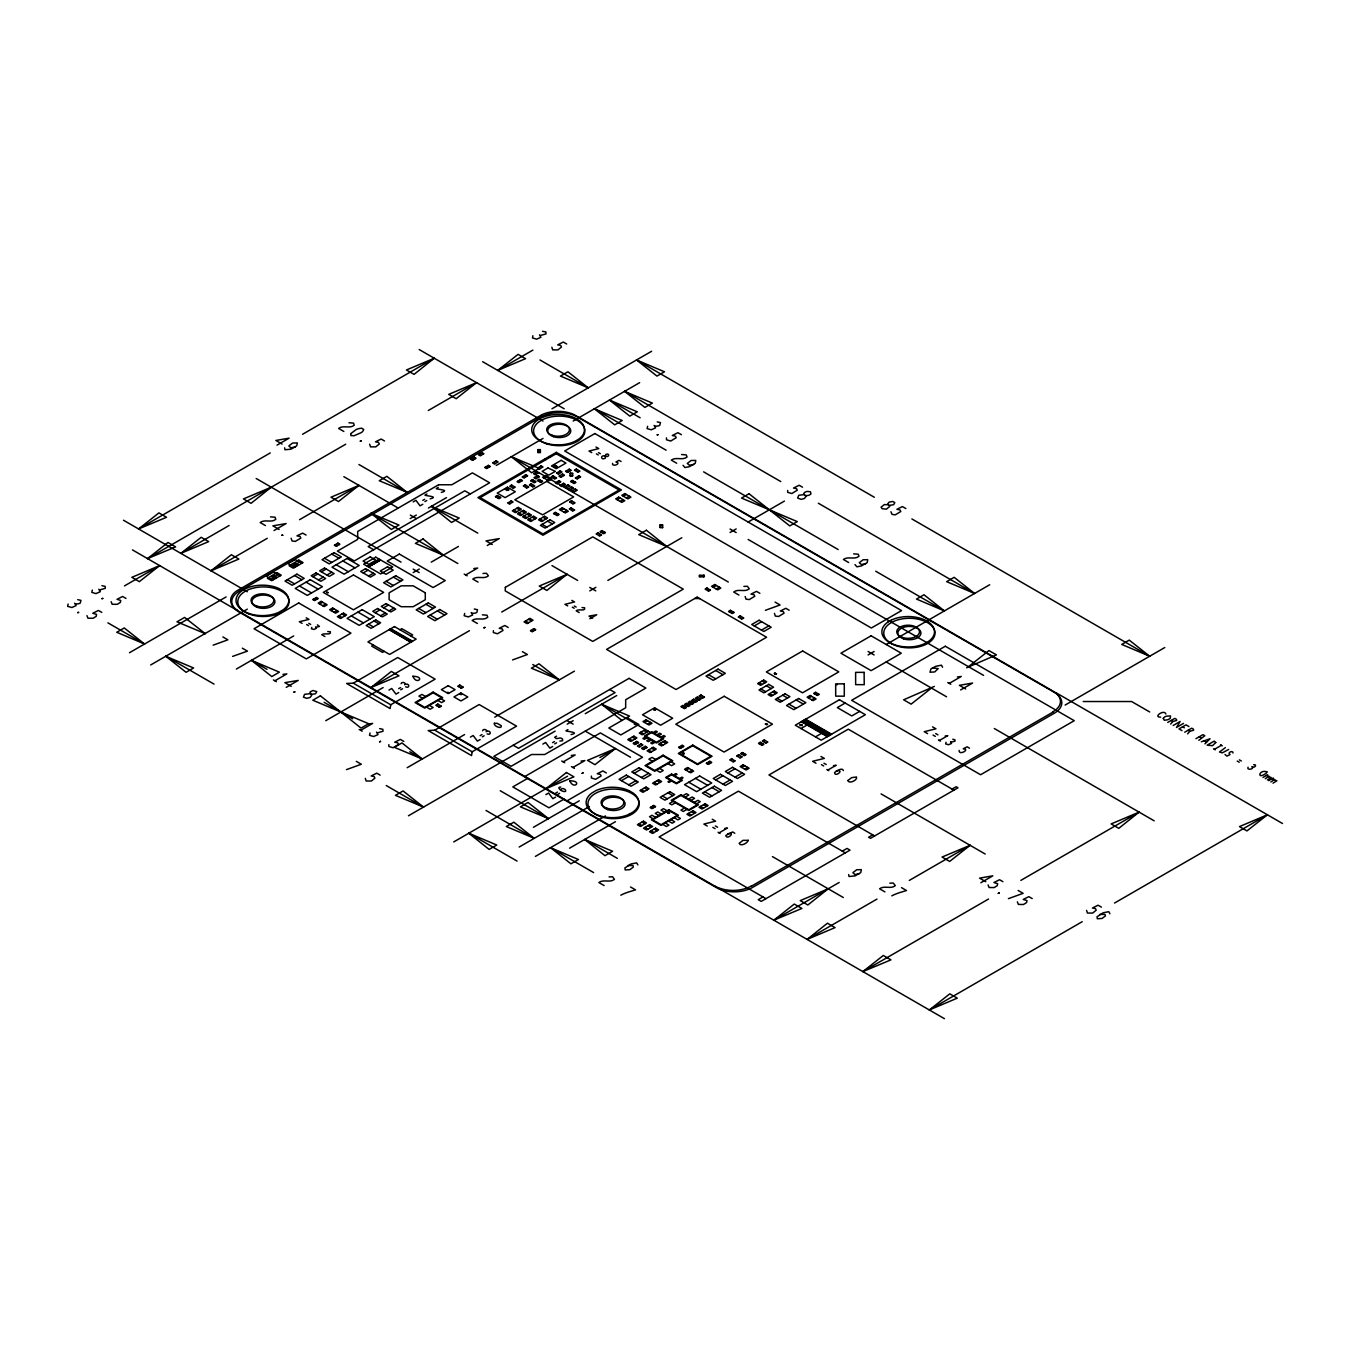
<?xml version="1.0" encoding="UTF-8"?>
<svg xmlns="http://www.w3.org/2000/svg" width="1350" height="1350" viewBox="0 0 1350 1350"><rect width="100%" height="100%" fill="white"/><g stroke="black" fill="none" stroke-linecap="round" stroke-linejoin="round"><path stroke-width="1.5" d="M472.163 751.781L471.538 755.595L428.152 730.553L434.751 730.181L479.149 704.548L516.561 726.148L472.163 751.781L434.751 730.181M294.84 564.874L294.958 562.798L298.586 564.874L293.085 565.886M667.491 812.616C671.692 811.553 666.107 813.831 668.706 813.409M284.614 447.812L284.985 449.752L290.976 449.179L296.713 445.871L297.337 442.918L292.596 443.053L288.849 445.939L290.841 447.812L295.211 447.019M683.049 465.311L684.906 467.539L689.411 466.678L695.267 463.286L695.756 460.417L691.149 460.485L687.285 463.438L689.411 465.227L693.647 464.518M855.006 564.587L856.879 566.831L861.367 565.954L867.24 562.579L867.729 559.693L863.123 559.761L859.258 562.714L861.367 564.519L865.603 563.794M848.644 874.547L849.032 876.487L855.006 875.914L860.743 872.589L861.367 869.653L856.761 869.721L852.896 872.674L854.888 874.547L859.258 873.754M959.141 750.414C958.77 756.067 970.768 749.115 963.259 748.761L967.123 746.82L969.486 748.187M86.957 615.634L87.953 618.233L93.184 618.233L96.188 616.359L96.559 614.419L92.812 613.254L98.432 610.453L101.79 612.394M111.139 601.678L112.151 604.26L117.264 604.327L120.369 602.387L120.741 600.446L117.011 599.299L122.614 596.481L125.989 598.438M291.094 538.245L292.089 540.979L295.329 541.401L300.831 538.093L300.071 536.507L296.949 535.866L302.687 533.132L306.062 535.072M369.664 444.218L370.541 446.867L375.773 446.867L379.266 443.998L378.506 442.412L375.519 441.838L381.139 439.02L384.497 440.977M365.293 778.359L366.171 781.009L371.402 781.009L374.895 778.14L374.152 776.554L371.149 775.98L376.768 773.162L380.143 775.119M388.868 744.592L388.868 746.466L393.103 747.748L398.587 744.441L397.727 742.787L394.723 742.213L400.343 739.395L403.836 741.42M551.846 347.237L552.724 349.886L557.972 349.886L561.448 347.017L560.706 345.431L557.719 344.858L563.321 342.039L566.696 343.997M493.374 630.686L493.374 632.559L497.475 633.774L502.976 630.467L502.217 628.881L499.23 628.307L504.833 625.506L508.208 627.446M666.461 437.873L666.461 439.746L670.697 441.045L676.181 437.737L675.439 436.151L672.317 435.493L677.936 432.692L681.429 434.7M591.384 776.115L591.384 777.988L595.62 779.288L601.104 775.98L600.362 774.394L597.24 773.752L602.859 770.934L606.352 772.959M745.149 596.481L746.027 599.147L749.267 599.586L754.751 596.278L754.009 594.692L751.005 594.118L756.489 591.367L759.864 593.325M787.674 490.438L787.674 492.311L791.792 493.526L797.276 490.219L796.517 488.632L793.53 488.059L799.149 485.257L802.508 487.198M774.444 613.406L775.322 616.072L778.562 616.494L784.046 613.187L783.304 611.601L780.317 611.027L785.801 608.293L789.159 610.234M890.933 511.751L892.046 514.417L895.286 514.839L900.771 511.532L900.028 509.946L896.906 509.304L902.408 506.554L905.884 508.579M988.065 884.908L989.077 887.507L994.174 887.574L997.296 885.634L997.667 883.693L993.938 882.529L999.54 879.728L1002.915 881.668M1017.377 901.834L1018.373 904.416L1023.486 904.5L1026.608 902.543L1026.979 900.602L1023.233 899.454L1028.852 896.653L1032.21 898.594M1086.581 910.389L1087.459 913.056L1092.707 913.056L1096.183 910.187L1095.441 908.601L1092.454 908.027L1098.056 905.209L1101.431 907.149M482.642 730.755C482.777 728.004 488.835 730.198 486.135 731.767M637.892 864.894L636.66 862.886L631.041 863.966L624.932 867.915L625.185 869.94L629.927 869.653L633.285 867.122L633.032 865.536L627.801 865.536M942.553 667.254L941.439 665.179L935.702 666.326L930.96 668.908L929.964 672.233L934.706 671.946L938.183 668.621L932.445 667.913M1109.903 913.781L1108.789 911.689L1103.169 912.769L1097.061 916.734L1097.314 918.743L1102.056 918.456L1105.414 915.941L1105.043 914.423L1099.811 914.423M612.579 463.371C611.499 467.167 620.865 464.214 617.068 462.071L615.954 461.987L619.076 460.333L621.067 461.498M734.788 833.288L732.679 831.921L725.811 835.447C726.924 840.696 736.459 831.398 727.684 833.794M843.413 770.58C842.957 767.154 836.072 770.715 834.553 772.673C835.262 777.904 845.184 768.909 836.426 771.002M1232.989 753.013C1233.579 750.111 1226.644 752.304 1230.002 754.599L1226.88 756.101L1225.007 754.447M311.799 627.379L311.428 628.746L313.909 629.454L316.406 628.307L315.546 626.94M68.124 604.041L67.618 606.352L71.871 607.5L76.106 605.627L74.604 603.18M92.323 590.085L91.817 592.38L95.934 593.612L100.305 591.654L98.803 589.208M532.896 335.711L532.524 337.939L536.642 339.171L540.877 337.298L539.511 334.783M370.035 732.999L369.529 735.294L373.646 736.526L378.017 734.586L376.515 732.122M464.687 613.406L464.181 615.718L468.298 616.933L472.669 614.992L471.167 612.546M647.629 426.279L647.123 428.591L651.24 429.806L655.611 427.866L654.109 425.419M401.085 683.674C401.541 681.041 407.261 683.151 404.696 684.754M946.046 742.281L945.675 743.934L948.544 744.727L951.531 743.428L950.535 741.707M1248.075 767.188C1246.168 770.867 1255.534 768.876 1251.821 766.614M505.693 489.021C513.337 493.847 502.841 483.587 507.836 490.286M1265.287 778.714L1269.034 776.267L1266.418 775.474M1270.907 781.954L1274.636 779.507L1272.021 778.714M1170.636 724.072L1172.88 721.474L1176.626 720.461L1176.508 719.381L1174.753 718.386L1167.767 722.419M1187.595 733.86L1189.839 731.261L1193.586 730.266L1193.467 729.186L1191.713 728.173L1184.726 732.206M1198.817 740.34L1204.808 735.733L1202.934 734.653L1195.948 738.686M1204.926 743.867L1210.039 738.754L1201.314 741.774M447.711 692.196L448.841 692.82M434.261 358.239L414.062 374.372L406.451 369.984L434.261 358.239L302.569 434.278M567.067 574.307L546.868 590.439L539.258 586.052L567.067 574.307L501.727 612.039M807.131 939.414L827.449 923.214L835.059 927.602L807.131 939.414L876.96 899.1M1139.096 812.126L1118.762 828.326L1111.151 823.922L1139.096 812.126L1020.87 880.369M138.578 528.947L158.912 512.899L166.523 517.286L138.578 528.947L270.27 452.925M147.555 558.613L168.007 542.481L175.618 546.885L147.555 558.613L345.718 444.218M159.654 565.599L139.337 581.648L131.844 577.327L159.654 565.599L124.487 585.9M180.849 553.365L201.184 537.3L208.659 541.62L180.849 553.365L229.112 525.504M211.039 570.78L231.356 554.732L238.849 559.052L211.039 570.78L267.283 538.312M476.533 382.657L456.199 398.706L448.723 394.386L476.533 382.657L428.271 410.518M497.728 370.406L518.062 354.358L525.538 358.678L497.728 370.406L532.896 350.106M358.931 485.392L338.479 501.525L331.003 497.205L358.931 485.392L299.582 519.666M370.913 687.572L391.365 671.439L398.959 675.827L370.913 687.572L469.429 630.686M615.448 748.541L594.996 764.674L587.52 760.354L615.448 748.541L599.873 757.553M931.449 688.061L911.132 704.126L903.639 699.806L934.318 686.408M968.49 666.681L988.942 650.565L996.435 654.885L966.617 667.761M773.837 920.194L794.273 904.061L801.883 908.449L773.837 920.194L839.177 882.461M970.11 845.303L949.658 861.435L942.064 857.048L970.11 845.303L909.259 880.453M862.869 971.595L883.322 955.463L890.933 959.867L862.869 971.595L988.571 899.016M929.34 1009.969L949.793 993.836L957.268 998.156L929.34 1009.969L1082.228 921.696M1267.414 814.776L1246.961 830.908L1239.469 826.588L1267.414 814.776L1114.526 903.049M327.122 592.042L328.252 592.667M460.502 693.866L461.7 694.474M887.676 622.164L891.489 619.954M765.653 723.735L767.34 724.646M277.003 445.146L289.102 438.159L275.889 440.471L282.116 444.066M274.016 530.533L286.116 523.547L272.886 525.859L279.129 529.453M129.482 652.725L226.125 596.919M551.981 408.78L651.611 351.27M271.266 578.492L276.75 577.479L273.139 575.387L273.139 577.412M274.877 576.399L277.374 574.965M296.713 563.794L299.076 562.427M413.184 501.879L415.918 500.293L420.036 505.845L422.786 504.259M426.904 493.965L424.913 495.112C425.334 495.973 439.509 496.462 430.144 498.859M438.244 487.417L436.252 488.565C436.539 489.476 450.799 489.898 441.366 492.379M422.786 500.377L424.659 499.298M424.913 501.593L426.769 500.513M150.677 664.959L247.32 609.154M496.243 465.446L543.004 438.446M573.176 421.031L639.647 382.657M410.198 518.586L416.306 515.059M428.389 508.072L446.479 497.627M312.913 576.754L317.79 573.952M321.401 571.86L326.261 569.059M318.414 579.926L323.274 577.125M326.886 575.033L331.746 572.231M367.419 566.325L379.519 559.339L380.514 560.048L368.533 566.966M510.452 486.472L512.19 485.46M537.266 471.707L533.655 473.799L535.393 474.812L539.004 472.719M363.184 572.94L368.044 570.139M495.855 496.918L497.728 495.838M512.814 487.839L514.569 486.827M498.352 498.352L500.226 497.273M531.276 481.072L533.031 480.06M319.646 603.973L322.65 602.252M368.533 576.045L373.393 573.227M523.918 486.337L525.791 485.257M533.655 482.439L535.393 481.427M530.027 485.257L531.782 484.245M537.891 480.718L539.629 479.706M526.298 487.704L528.154 486.624M322.65 605.694L325.637 603.973M544.117 478.119L547.239 476.331M532.406 486.624L534.144 485.612M540.253 482.085L542.008 481.072M547.239 479.925L550.361 478.119M551.846 477.259L553.601 476.246M554.226 478.626L555.964 477.613M331.121 610.605L334.125 608.867M575.049 470.492L576.923 469.412M334.125 612.326L337.112 610.605M577.412 471.859L579.285 470.779M236.351 669.06L293.709 635.934M413.184 572.586L419.293 569.059M431.257 562.14L458.443 546.446M571.05 481.714L572.805 480.718M573.548 483.165L575.303 482.153M487.249 545.518L499.23 538.599L486.017 540.911L492.244 544.506M375.148 612.681L380.008 609.879M383.619 607.787L388.496 604.986M570.054 502.166L571.928 501.086M554.091 513.827L555.964 512.747M560.841 510.384L563.827 508.646M572.552 503.618L574.425 502.538M380.514 615.786L385.374 612.967M388.986 610.892L393.846 608.074M556.588 515.278L558.461 514.198M563.827 512.106L566.814 510.384M569.936 509.304L571.674 508.292M274.877 680.788L286.858 673.886L282.994 674.392M572.299 510.671L574.054 509.659M465.682 574.965L477.647 568.046L473.782 568.553M286.234 687.352L298.198 680.434L284.867 682.661L291.229 686.34M617.203 499.719L620.19 497.998M623.312 496.193L626.299 494.471M620.19 501.458L623.177 499.719M626.299 497.914L629.303 496.193M373.393 645.081L371.655 646.093L382.506 652.354L384.244 651.341M399.971 629.741L401.827 628.661L412.678 634.939L410.805 636.019M596.751 534.279L598.624 533.199M600.733 531.984L602.488 530.972M599.113 535.646L600.986 534.566M603.112 533.351L604.851 532.339M353.329 683.167L397.727 657.534L435.122 679.134L390.741 704.767L353.329 683.167L346.596 683.454L390.116 708.581L390.741 704.767M325.772 720.681L383.13 687.572M388.986 690.086L391.736 688.5L395.972 694.119L398.723 692.533M398.723 688.652L400.579 687.572M400.714 689.799L402.587 688.719M589.764 590.878L595.873 587.334M607.854 580.433L681.801 537.739M360.686 730.333L372.651 723.414L368.786 723.921M458.443 686.559L460.316 685.479M460.822 687.926L462.696 686.846M730.063 532.474L736.172 528.947M748.136 522.045L784.434 501.086M436.506 705.561L438.379 704.481M589.883 618.739L596.751 614.773L589.022 616.072L592.633 618.165M438.868 706.928L440.741 705.847M705.746 589.427L707.484 588.414M713.222 587.267L716.344 585.478M708.109 590.794L709.847 589.798M407.194 767.694L464.569 734.586M494.741 717.154L574.425 671.153M716.209 589.005L719.331 587.199M470.424 737.1L473.158 735.514L477.411 741.133L480.144 739.547M480.144 735.666L482.017 734.586M482.271 736.881L484.144 735.801M729.186 611.752L731.059 610.673M731.683 613.187L733.556 612.107M738.906 617.372L740.779 616.292M741.285 618.739L743.158 617.659M408.442 815.788L555.103 731.126M567.186 724.14L573.176 720.681M585.276 713.694L616.697 695.554M542.869 744.086L545.619 742.5L549.855 748.119L552.606 746.533M556.588 736.155L554.715 737.235C556.875 740.762 559.676 736.003 562.579 739.041L562.579 740.762L559.828 741.066M567.945 729.608L565.954 730.755C566.663 731.582 580.551 732.358 571.05 734.586M754.245 625.928L761.602 621.692M552.606 742.635L554.479 741.555M554.715 743.867L556.588 742.787M761.484 630.112L768.842 625.86M524.914 776.486L600.362 732.915L642.516 757.266L567.067 800.82M527.917 778.208L512.814 786.915L548.977 807.806L564.081 799.082M563.203 761.873L575.167 754.954L571.303 755.46M644.507 722.419L647.511 720.681M572.923 767.475L584.904 760.573L581.04 761.079M647.511 724.14L650.498 722.419M681.548 706.928L683.421 705.847M685.159 704.835L687.032 703.755M688.787 702.759L690.643 701.679M692.398 700.667L694.271 699.587M696.009 698.574L697.883 697.494M699.638 696.499L701.494 695.419M645.384 729.54L639.276 733.067L642.263 734.788L648.371 731.261M683.91 708.294L685.783 707.214M687.538 706.219L689.411 705.139M691.149 704.126L693.023 703.046M694.761 702.034L696.634 700.954M698.389 699.941L700.245 698.861M702 697.866L703.873 696.786M453.718 841.928L567.574 776.199M645.756 736.813L642.887 738.467L644.389 739.327L647.258 737.674M652.995 732.628L655.864 730.974L657.349 731.835L654.48 733.506M545.873 794.627L548.606 793.041L552.859 798.66L555.592 797.074M555.592 793.192L557.466 792.112M649.62 739.041L646.751 740.694L648.371 741.639L651.24 739.986M656.859 734.873L659.728 733.202L661.348 734.147L658.479 735.801M557.719 794.408L559.592 793.327M653.619 741.352L650.751 743.006L652.236 743.867L655.104 742.213M660.842 737.167L663.711 735.514L665.212 736.374L662.344 738.028M533.402 827.314L579.285 800.82M621.439 780.654L628.678 776.486M634.163 773.314L641.385 769.129M519.176 847.041L589.258 806.574M628.678 784.839L635.901 780.654M641.385 777.482L648.624 773.314M868.101 654.952L874.091 651.493M886.191 644.507L989.685 584.752M673.312 775.035L675.81 773.601L677.059 774.326L674.561 775.761M814.236 693.681L816.109 692.601M808.616 698.068L811.62 696.347M535.393 856.406L605.475 815.94M686.036 770.141L689.023 768.42M816.733 695.115L818.589 694.035M670.444 780.3L667.946 781.734L669.077 782.392L671.574 780.941M811.62 699.806L814.607 698.068M689.158 771.947L692.145 770.209M679.421 778.562L681.919 777.127L683.049 777.769L680.552 779.22M569.565 848.188L615.448 821.694M730.434 760.202L732.173 759.206M737.286 756.253L739.159 755.173M741.285 753.941L743.023 752.946M759.105 743.648L760.86 742.635M762.986 741.42L764.842 740.34M732.932 761.653L734.67 760.641M739.783 757.688L741.656 756.608M743.783 755.392L745.521 754.38M761.602 745.082L763.358 744.086M765.467 742.854L767.34 741.774M799.892 725.726L802.254 724.359M673.059 801.394L669.448 803.486L671.827 804.853L675.439 802.761M682.796 795.774L686.408 793.682L688.787 795.049L685.159 797.141M801.023 728.528L808.869 723.988M845.167 703.046L837.304 707.586L851.766 715.939L859.629 711.399M715.719 779.929L722.942 775.761M727.819 772.959L735.041 768.774M741.656 767.408L744.643 765.686M688.534 799.082L692.145 797.006L694.524 798.373L690.896 800.449M744.643 769.129L747.647 767.408M722.942 784.114L730.181 779.929M735.041 777.127L742.281 772.959M684.534 808.009L680.923 810.101L683.286 811.468L686.914 809.376M694.271 802.406L697.883 800.314L700.245 801.681L696.634 803.773M815.484 736.881L823.331 732.341M949.286 683.387L961.267 676.468L957.386 676.974M960.643 689.934L972.608 683.033L959.394 685.327L965.621 688.939M719.077 832.849L727.431 828.039L724.815 828.394M827.82 770.074L836.173 765.248L833.439 765.686M939.431 740.475L947.784 735.666L945.169 736.02M1052.814 711.889L1054.721 710.674A25.431 14.681 0 0 0 1054.772 692.145L574.172 414.652A25.448 14.698 0 0 0 542.008 414.669M751.258 886.275L1053.169 711.973M1065.133 705.054L1164.78 647.528M762.986 896.94L758.244 899.674L761.231 901.395L850.028 850.129L847.024 848.408L842.299 851.141M872.724 834.874L868.607 837.253L870.48 838.333L958.011 787.792L956.154 786.712L952.037 789.075M1173.133 725.507L1180.119 721.474L1176.508 727.447L1183.478 723.414M980.842 882.748L992.807 875.829L979.594 878.141L985.821 881.736M1214.409 749.334L1221.396 745.301M1225.378 747.613L1219.522 752.001L1222.273 752.861L1228.635 749.486M1263.043 777.414L1267.667 774.748M1267.414 779.929L1271.16 777.482L1268.662 776.773M1268.662 780.654L1273.269 777.988M1273.016 783.169L1276.881 780.806L1274.265 780.013M506.031 488.734L508.461 490.067M542.008 414.652L236.351 591.131A25.431 14.681 0 0 0 236.419 609.66L238.157 610.774M682.425 752.929L684.163 753.806M629.1 814.286L632.914 812.076A26.325 15.188 0 0 0 632.897 792.872L629.1 790.661M751.005 886.14L749.081 887.136A25.431 14.681 0 0 1 717.036 887.136L715.095 886.14M512.578 659.914L527.411 654.514L522.416 651.645M346.461 769.635L361.311 764.235L356.316 761.366M765.349 610.318L780.064 604.986L775.069 602.1M213.148 645.165L227.863 639.833L222.885 636.947M232.605 656.387L247.455 651.139L242.342 648.186M1008.399 898.661L1023.114 893.329L1018.119 890.46M327.763 631.547L330.379 631.766C331.526 635.681 323.949 632.559 321.773 634.719L324.894 636.525M582.036 607.567L584.651 607.787C585.883 611.803 578.239 608.513 576.163 610.808L579.167 612.546M405.456 684.332C409.573 682.796 410.164 688.956 405.574 686.846M486.877 731.346C490.928 729.844 491.704 735.784 487.131 733.928M836.798 684.821L837.304 684.534M681.548 454.511L686.289 454.933L687.032 456.958C682.712 460.839 676.046 456.519 671.321 460.131L676.688 463.219M483.013 573.446L486.506 573.311L488.379 575.826C484.093 579.673 477.461 575.387 472.787 579.066L478.035 582.086M853.639 553.871L858.246 554.226L859.005 556.234C854.719 560.081 848.104 555.93 843.413 559.474L848.644 562.511M482.389 614.841L487.013 615.212L487.755 617.22C483.469 621.135 476.871 616.899 472.163 620.46L477.411 623.481M743.901 586.406L747.394 586.271L749.267 588.786C744.964 592.633 738.349 588.347 733.674 592.026L738.906 595.046M609.086 876.909L612.579 876.774L614.452 879.289C610.166 883.119 603.568 878.951 598.86 882.529L604.108 885.549M889.802 883.187L893.295 883.035L895.286 885.634C890.966 889.481 884.317 885.144 879.576 888.789L884.942 891.894M766.074 723.6L767.593 724.208M348.958 422.752L353.565 423.124L354.189 425.199C349.903 429.047 343.271 424.761 338.614 428.439L343.845 431.46M270.523 516.864L275.13 517.219L275.754 519.311C271.468 523.159 264.836 518.873 260.162 522.551L265.41 525.572M775.356 672.975L774.697 673.869L776.571 673.667M537.756 452.132L540.388 452.064M537.756 450.107L540.253 450.107M570.054 473.664L572.552 473.664M570.189 475.605L572.687 475.605M660.099 525.201L662.597 525.201M660.099 527.226L662.597 527.226M1083.223 701.528L1131.604 701.528L1149.694 711.973M1160.662 717.154C1152.596 717.289 1164.122 708.969 1165.894 713.981M694.761 598.506L699.638 598.573M99.917 589.866L105.283 588.347L105.165 586.406L101.925 585.681M377.646 732.78L382.995 731.261L382.877 729.321L379.637 728.595M1253.694 764.674C1257.373 764.235 1254.977 768.066 1252.564 767.053M542.498 331.324L545.873 331.965L545.991 333.906L540.624 335.424M77.726 599.653L80.966 600.379L80.224 603.112A4.809 2.784 0 0 1 75.735 603.838M316.17 627.294L319.41 626.434L317.402 624.847M951.278 742.146L955.024 741.133L954.906 739.766L952.779 739.26M657.231 421.892L660.471 422.618L659.728 425.351A4.809 2.784 0 0 1 655.239 426.06M605.846 456.452C609.761 457.414 609.592 452.469 605.728 454.511L605.222 458.257C600.666 460.738 600.176 454.494 605.104 456.013M889.177 505.406L893.666 504.697L894.797 502.605L892.789 501.458L889.177 502.099L887.692 503.972L889.802 506.351L886.444 509.153L882.191 508.714L881.077 507.212L884.317 504.613L887.929 504.697M474.289 609.019L477.529 609.727L476.786 612.478A4.809 2.784 0 0 1 472.298 613.187M560.706 787.067C555.356 786.898 563.034 792.906 565.566 791.319C566.966 788.653 559.339 787.117 561.33 790.442M804.127 494.606L798.761 495.264L797.648 498.066L801.141 499.365L804.381 498.504L806.001 496.412L803.756 493.965A4.86 2.801 0 0 1 807.131 491.434L810.371 491.737L810.996 493.678A4.86 2.801 0 0 1 806.625 495.619L805.511 495.399M309.926 693.681L304.56 694.339L303.446 697.14L306.804 698.355L310.044 697.494L311.664 695.419L309.926 692.094L312.913 690.508L316.777 691.588L315.546 693.748L311.175 694.406M511.329 456.739L539.258 468.399L531.647 472.787L511.329 456.739L728.308 582.019M407.194 492.379L379.266 480.718L386.876 476.331L407.194 492.379L358.931 464.518M559.339 679.86L531.411 668.199L539.004 663.812L559.339 679.86L532.778 664.521M422.28 758.987L394.352 747.326L401.962 742.922L422.28 758.987L409.809 751.781M370.913 513.337L398.959 525.066L391.365 529.453L370.913 513.337L457.819 563.507M205.048 633.572L176.985 621.827L184.596 617.439L205.419 633.774M548.488 818.606L520.425 806.861L528.036 802.474L548.488 818.606L500.226 790.729M423.529 807.081L395.466 795.352L403.076 790.948L423.529 807.081L386.252 785.548M636.525 359.977L664.47 371.79L656.977 376.093L636.525 359.977L874.344 497.273M624.561 391.365L652.371 403.093L644.878 407.413L624.561 391.365L780.806 481.579M588.263 387.838L560.452 376.093L567.945 371.79L588.263 387.838L540 359.977M609.474 400.073L637.284 411.817L629.792 416.137L609.474 400.073L640.153 417.791M594.371 408.78L622.181 420.525L614.706 424.845L594.371 408.78L666.09 450.191M1149.694 656.252L1121.749 644.439L1129.241 640.119L1149.694 656.252L911.874 518.94M974.599 593.46L946.671 581.648L954.146 577.327L974.599 593.46L818.353 503.246M944.426 610.892L916.498 599.079L923.974 594.759L944.426 610.892L875.711 571.219M431.392 506.351L459.202 518.079L451.592 522.467L431.392 506.351L477.782 533.132M621.945 720.461L601.611 704.261L629.539 716.074L608.85 728.021L620.814 734.94L638.904 724.494L626.923 717.592M251.438 660.352L279.366 672.148L271.772 676.553L251.438 660.352L267.03 669.347M144.568 644.001L116.758 632.273L124.234 627.952L144.568 644.001L107.899 622.839M165.763 656.252L193.573 667.98L186.097 672.3L165.763 656.252L214.026 684.112M584.651 839.481L612.579 851.293L604.986 855.681L584.651 839.481L617.321 858.347M534.263 838.333L506.334 826.521L513.827 822.201L534.263 838.333L486.017 810.456M550.479 847.682L578.424 859.494L570.932 863.814L550.479 847.682L593.629 872.589M468.804 833.22L496.733 845.016L489.122 849.42L468.804 833.22L517.067 861.081M891.489 643.579L887.676 641.368M1188.979 726.587L1185.975 724.866L1178.989 728.882L1181.993 730.62M1220.518 744.795L1222.273 745.808M1182.617 726.806L1184.355 727.819M1171.142 720.461L1172.88 721.474M1188.101 730.266L1189.839 731.261M1199.323 736.746L1201.196 737.826M1239.351 759.847L1241.342 760.995M1204.318 740.762L1206.562 742.061M1237.224 761.079L1239.233 762.227M1213.532 748.828L1215.287 749.841M703.62 471.859L838.181 549.551M482.642 361.699L564.199 408.78M1056.156 692.82L1282.5 823.5M595.991 447.019L598.742 448.605L589.022 451.052L591.756 452.638M598.489 452.638L600.362 453.718M419.175 349.532L543.004 421.031M730.063 529.031L736.172 532.558M748.136 539.46L983.576 675.388M596.379 453.853L598.252 454.933M947.784 682.526L950.788 684.248M549.112 456.519L550.226 457.178M568.688 469.547L570.561 470.627M578.289 476.246L580.044 477.259M566.19 470.998L568.063 472.078M544.877 458.966L545.991 459.624M575.927 477.613L577.665 478.626M554.968 465.666L556.723 466.678M554.479 465.952L556.217 466.965M553.972 466.239L555.727 467.252M559.592 471.352L561.33 472.365M561.954 474.458L563.827 475.538M868.101 651.493L874.091 654.952M886.191 661.939L946.552 696.786M557.212 472.719L558.967 473.732M559.592 475.824L561.448 476.904M540.624 466.307L542.379 467.319M994.309 728.528L1154.183 820.834M538.262 467.691L540 468.686M567.439 485.257L569.312 486.337M571.05 487.333L572.923 488.413M574.678 489.426L576.551 490.506M558.461 481.072L560.216 482.085M562.95 483.671L564.823 484.751M565.076 486.624L566.949 487.704M568.688 488.7L570.561 489.78M572.299 490.792L574.172 491.873M536.642 472.078L538.38 473.091M534.263 473.445L536.017 474.458M537.013 476.027L538.768 477.039M534.516 477.478L536.271 478.491M525.285 475.166L527.04 476.179M522.804 476.618L524.542 477.613M481.393 452.993L483.266 454.072M495.619 461.211L497.475 462.291M479.031 454.359L480.904 455.439M493.239 462.577L495.112 463.657M520.054 479.925L521.792 480.938M517.691 481.292L519.429 482.304M473.546 457.532L475.403 458.612M487.755 465.733L489.628 466.813M471.167 458.899L473.04 459.979M485.392 467.1L487.249 468.18M932.58 726.874L935.938 728.814L924.227 731.7L927.585 733.641M935.702 733.573L937.946 734.873M506.706 488.498L508.714 489.645M933.069 735.075L935.314 736.374M505.339 489.426L507.077 490.438M938.436 739.901L940.427 741.066M543.004 517.219L545.991 518.94M547.611 521.184L552.352 523.918M510.705 501.306L512.443 502.318M540 518.94L543.004 520.678M508.326 502.673L510.081 503.685M516.814 508.292L519.801 510.013M521.927 511.245L524.914 512.966M527.04 514.198L530.027 515.919M532.153 517.151L535.14 518.873M542.126 524.34L546.868 527.074M513.827 510.013L516.814 511.751M518.94 512.966L521.927 514.704M524.036 515.919L527.04 517.641M529.149 518.873L532.153 520.594M470.289 493.965L464.805 490.792L368.162 546.598L373.646 549.754M774.579 673.093L776.317 674.106M774.208 673.447L775.693 674.308M953.91 790.155L848.273 729.186L768.96 774.967L874.597 835.954M796.146 699.941L803.385 704.126M762.109 681.008L765.096 682.746M766.344 685.766L771.204 688.567M782.679 695.199L787.539 698.001M759.122 682.746L762.109 684.467M772.706 691.892L775.693 693.613M551.981 565.599L577.665 580.433M589.764 587.419L595.755 590.878M788.923 704.126L796.146 708.294M760.86 688.939L765.72 691.74M769.584 693.681L772.588 695.419M777.195 698.355L782.055 701.173M805.629 719.246L831.566 734.214M805.258 719.466L831.195 734.434M804.752 719.752L830.689 734.721M804.263 720.039L830.199 735.008M803.756 720.326L829.693 735.294M803.267 720.613L829.204 735.581M715.719 670.494L722.942 674.679M802.761 720.9L828.697 735.868M802.254 721.187L828.208 736.155M801.765 721.474L827.702 736.442M801.394 721.693L827.331 736.661M799.774 724.359L802.254 725.794M708.48 674.679L715.719 678.847M571.809 600.379L574.543 601.965L564.941 604.327L567.692 605.914M574.307 605.998L576.163 607.078M572.299 607.146L574.172 608.226M343.845 476.685L398.216 508.072M410.316 515.059L416.306 518.518M765.231 723.988L766.597 724.781M820.969 756.472L824.327 758.413L812.616 761.282L815.974 763.239M881.077 793.901L985.196 854.027M823.956 763.239L826.2 764.522M821.458 764.674L823.702 765.973M826.824 769.5L828.816 770.648M464.181 574.087L467.184 575.826M528.542 619.312L531.529 621.034M525.538 621.034L528.542 622.772M533.402 629.033L535.14 630.045M530.904 630.467L532.642 631.479M256.179 478.491L401.085 562.14M413.184 569.126L419.175 572.586M609.711 689.513L615.077 692.601L518.552 748.322L513.202 745.234M378.894 559.693L380.008 560.351M378.388 559.98L379.519 560.638M377.899 560.267L379.012 560.925M377.392 560.554L378.506 561.212M376.886 560.841L378.017 561.499M376.397 561.127L377.511 561.786M375.891 561.431L377.021 562.072M375.401 561.718L376.515 562.359M374.895 562.005L376.026 562.646M374.406 562.292L375.519 562.933M373.899 562.579L375.03 563.22M373.393 562.866L374.524 563.507M372.904 563.153L374.017 563.794M337.483 543.426L339.356 544.506M372.398 563.439L373.528 564.081M371.908 563.726L373.022 564.367M371.402 564.013L372.532 564.671M393.356 577.125L400.579 581.293M370.913 564.3L372.026 564.958M370.406 564.587L371.537 565.245M369.917 564.874L371.031 565.532M334.986 544.86L336.859 545.94M369.411 565.161L370.541 565.819M681.548 745.673L683.286 746.668M709.239 761.653L711.096 762.733M368.904 565.447L370.035 566.106M368.415 565.751L369.529 566.392M367.909 566.038L369.039 566.679M679.185 747.039L680.923 748.035M706.86 763.02L708.733 764.1M601.611 704.261L649.873 732.122M386.117 581.293L393.356 585.478M425.908 604.26L433.131 608.445M437.383 610.892L444.606 615.06M683.286 752.726L684.298 753.3M643.764 730.468L646.751 732.206M663.086 741.639L666.09 743.361M682.054 753.148L683.674 754.093M640.761 732.206L643.764 733.928M660.099 743.361L663.086 745.082M331.746 554.074L338.985 558.259M342.849 560.925L354.949 567.911M845.286 852.862L738.416 791.167L659.104 836.966L765.973 898.661M418.669 608.445L425.908 612.613M430.144 615.06L437.383 619.245M901.53 887.642L906.508 890.528L899.657 892.62A42.39 24.469 0 0 0 891.793 895.86M336.234 564.739L348.334 571.725M324.523 558.259L331.746 562.427M632.289 737.1L635.276 738.821M651.611 748.254L654.615 749.992M636.272 741.707L638.145 742.787M640.524 744.154L642.398 745.234M644.76 746.601L646.633 747.681M671.068 761.788L674.696 763.881L671.574 765.686L667.946 763.594M629.303 738.821L632.289 740.559M648.624 749.992L651.611 751.714M711.973 787.573L719.212 791.741M695.52 778.359L707.602 785.329M633.791 743.141L635.648 744.221M638.027 745.588L639.9 746.668M642.263 748.035L644.136 749.115M655.611 759.493L651.999 757.401L648.877 759.206L652.489 761.282M688.787 782.241L700.869 789.227M704.734 791.741L711.973 795.926M659.593 768.42L663.221 770.513L660.099 772.301L656.488 770.209M297.827 560.706L294.84 559.693L288.225 563.507L289.98 565.245M297.574 560.841L301.826 563.288M567.186 720.681L573.176 724.14M585.276 731.126L630.534 757.266M293.085 563.878L296.713 565.954M290.351 565.026L294.587 567.472M703.62 804.634L706.607 806.355M657.112 780.654L660.099 782.392M700.498 806.439L703.502 808.161M390.741 628.746L412.56 641.199M326.632 592.312L327.628 592.886M390.234 629.033L411.936 641.554M389.745 629.319L411.429 641.841M410.94 642.127L389.239 629.606L410.805 642.212M654.109 782.392L657.112 784.114M374.017 620.966L378.894 623.767M294.587 575.539L301.826 579.707M306.062 582.154L318.161 589.14M357.936 612.107L370.035 619.093M667.946 792.821L672.823 795.639M712.226 819.248L715.584 821.188L703.873 824.074L707.231 826.014M772.453 856.609L843.294 897.514M368.533 624.139L373.393 626.94M691.521 811.62L694.524 813.341M715.348 825.947L717.592 827.246M299.447 585.967L311.546 592.954M351.321 615.921L363.42 622.907M662.462 795.994L667.339 798.795M276.126 573.227L273.139 572.231L266.524 576.045L268.279 577.766M287.348 579.707L294.587 583.892M275.889 573.379L280.125 575.826M315.782 597.847L317.537 598.86M712.851 827.381L715.095 828.681M644.389 787.995L647.376 789.733M688.399 813.409L691.403 815.147M341.972 613.98L345.094 615.786M718.082 832.275L720.073 833.439M313.419 599.214L315.157 600.227M641.385 789.733L644.389 791.454M271.401 576.399L275.012 578.492M338.85 615.786L341.972 617.574M268.65 577.547L272.886 579.994M667.086 810.759L663.458 808.667L660.977 810.101L664.588 812.194M676.688 816.294L680.417 818.454L677.936 819.889L674.19 817.729M668.334 812.042L669.701 812.835M667.71 812.261L669.33 813.206M460.063 694.119L461.076 694.693M653.113 805.849L654.986 806.929M650.751 807.216L652.624 808.296M661.348 814.067L657.72 811.974L655.239 813.409L658.851 815.501M670.95 819.602L674.696 821.762L672.199 823.213L668.452 821.053M561.701 760.995L564.705 762.733M571.438 766.614L574.425 768.352M655.611 817.374L651.999 815.282L649.502 816.733L653.113 818.809M665.212 822.926L668.959 825.086L666.461 826.521L662.715 824.361M306.18 617.794L308.931 619.38L299.329 621.759L302.062 623.346M440.859 698.726L444.606 700.886L441.619 702.608L437.873 700.447M308.796 623.346L310.669 624.426M306.686 624.561L308.559 625.641M123.491 520.239L247.32 591.739M425.52 696.499L421.909 694.406L418.922 696.127L422.533 698.22M642.009 822.049L645.013 823.787M648.118 825.576L651.122 827.314M654.109 829.035L657.112 830.773M638.904 823.854L641.891 825.576M645.013 827.381L648 829.119M650.987 830.841L653.991 832.562M429.401 705.341L433.131 707.501L430.144 709.239L426.398 707.079M132.469 549.906L714.96 886.207M718.082 888.013L944.426 1018.676M324.135 702.321L352.704 718.808M273.392 679.928L276.379 681.666M359.184 729.472L362.171 731.194M630.534 887.001L635.529 889.869L628.678 891.962A42.39 24.469 0 0 0 620.814 895.202M928.597 622.164L924.784 619.954A26.325 15.188 0 0 0 891.557 619.987M703.502 575.319L703.502 576.754M700.009 575.319L700.009 576.754M629.134 814.252A26.325 15.188 0 0 1 595.873 814.252L592.009 812.076A26.325 15.188 0 0 1 592.11 792.872L595.822 790.661A26.325 15.188 0 0 1 629.134 790.695M928.581 622.164A26.325 15.188 0 0 1 928.581 641.368L924.784 643.579A26.325 15.188 0 0 1 891.557 643.545M887.777 641.368A26.325 15.188 0 0 1 887.794 622.164M78.604 612.394L77.726 612.613L78.604 612.394M101.925 598.641L102.786 598.438L101.925 598.641M281.863 535.224L282.741 535.292L281.863 535.224M293.962 692.094L294.84 691.892L293.962 692.094M360.315 441.112L361.176 440.893L360.315 441.112M380.514 741.352L379.637 741.842L380.514 741.352M425.284 592.819L425.284 599.721L413.184 606.707L401.203 606.707L389.121 599.721L389.121 592.819L401.203 585.833L413.184 585.833L425.284 592.819M484.886 627.379L484.009 627.885L484.886 627.379M583.031 772.875L582.154 773.381L583.031 772.875M658.108 434.632L657.231 434.852L658.108 434.632M999.169 892.907L998.291 893.413L999.169 892.907M505.339 587.334L505.221 590.878L592.751 641.419L683.286 589.14L592.751 536.878L505.339 587.334M537.891 449.618L537.756 452.571L540.388 452.638L540.388 449.618L537.891 449.618M570.189 473.158L570.054 476.111L572.552 476.111L572.687 473.158L570.189 473.158M634.449 724.376L636.373 724.477L634.483 724.258M653.771 709.763L655.712 709.813L653.788 709.695M847.901 780.519C848.509 784.232 857.824 780.401 856.508 776.992L851.648 777.634L847.901 780.519M748.271 840.341C747.512 843.311 740.256 846.872 739.159 843.294L743.023 840.341L748.271 840.341M350.713 433.704L350.949 435.577L354.189 435.712L361.429 432.54A10.716 6.193 0 0 0 363.673 429.384L361.682 428.22A10.716 6.193 0 0 0 356.198 429.519L350.713 433.704M1215.776 742.5L1212.536 745.673L1207.17 745.166L1214.156 741.133L1215.776 742.5M1163.278 718.386L1164.274 720.259L1167.514 719.82A9.366 5.417 0 0 0 1170.264 718.234L1170.517 715.939L1166.653 716.141A4.86 2.801 0 0 0 1163.903 717.727L1163.278 718.386M1266.908 771.879L1266.418 773.027C1256.394 780.638 1258.858 768.926 1266.908 771.879M412.931 676.266C416.509 685.682 426.077 676.485 412.931 676.266M494.37 723.279C493.256 726.3 502.521 729.557 501.221 725.659L497.239 723.347L494.37 723.279M569.818 780.806C573.699 790.492 583.149 780.756 569.818 780.806M271.266 487.198L251.066 503.314L243.456 498.926L271.266 487.198M828.208 888.789L807.874 904.989L800.263 900.602L828.208 888.789M566.443 772.521L545.991 788.653L573.919 776.841L566.443 772.521M243.776 589.612L241.954 590.76A26.325 15.188 0 0 0 241.971 609.981L245.767 612.191A26.325 15.188 0 0 0 279.096 612.158L282.859 609.981A26.325 15.188 0 0 0 282.859 590.777L279.062 588.566A26.325 15.188 0 0 0 245.835 588.6L243.776 589.612M539.443 418.905L537.638 420.052A26.325 15.188 0 0 0 537.638 439.273L541.451 441.484A26.325 15.188 0 0 0 574.763 441.45L578.542 439.273A26.325 15.188 0 0 0 578.526 420.069L574.729 417.859A26.325 15.188 0 0 0 541.502 417.892L539.443 418.905M543.004 343.997L543.004 343.997M541.131 416.964L239.271 591.249A25.616 14.782 0 0 0 239.271 612.158L716.209 887.507A25.616 14.782 0 0 0 752.423 887.507L1054.283 713.239A25.616 14.782 0 0 0 1054.283 692.331L577.344 416.964A25.616 14.782 0 0 0 541.131 416.964M474.171 457.178L470.542 459.253L472.416 460.333L476.027 458.257L474.171 457.178M482.017 452.638L478.406 454.731L480.279 455.811L483.891 453.718L482.017 452.638M277.003 572.721L267.401 578.273L271.637 580.719L281.239 575.167L277.003 572.721M298.823 560.132L289.102 565.751L293.338 568.198L303.075 562.579L298.823 560.132M438.615 484.751L357.683 531.478L357.683 539.392L337.365 551.121L354.324 560.925L489.628 482.794L472.416 472.871L451.845 484.751L438.615 484.751M337.989 543.139L334.361 545.231L336.234 546.311L339.863 544.219L337.989 543.139M296.949 574.172L284.985 581.074L292.224 585.259L304.189 578.34L296.949 574.172M334.125 552.707L322.026 559.693L329.248 563.878L341.348 556.892L334.125 552.707M488.379 465.379L484.768 467.471L486.641 468.551L490.252 466.459L488.379 465.379M496.243 460.839L492.615 462.932L494.488 464.012L498.099 461.919L496.243 460.839M316.035 572.94L311.175 575.758L320.777 581.293L325.637 578.492L316.035 572.94M324.523 568.046L319.646 570.847L329.248 576.399L334.125 573.598L324.523 568.046M310.298 579.707L295.211 588.414L307.311 595.401L322.397 586.693L310.298 579.707M347.085 558.478L331.999 567.186L344.098 574.172L359.184 565.447L347.085 558.478M370.288 556.892L363.049 561.06L368.786 564.367L376.026 560.199L370.288 556.892M556.335 452.351L477.9 497.627L543.004 535.224L621.439 489.932L556.335 452.351M375.773 557.179L363.673 564.165L380.632 573.952L392.732 566.966L375.773 557.179M556.217 453.718L480.144 497.627L543.004 533.925L619.076 489.999L556.217 453.718M298.704 602.961L254.053 628.746L306.315 658.901L350.949 633.133L298.704 602.961M594.877 433.553L564.705 450.984L871.341 628.02L901.53 610.605L594.877 433.553M525.909 474.812L522.18 476.972L523.918 477.984L527.664 475.824L525.909 474.812M541.249 465.952L537.638 468.045L539.376 469.057L543.004 466.965L541.249 465.952M353.447 574.965L323.274 592.38L353.447 609.812L383.619 592.38L353.447 574.965M223.003 650.7L223.003 650.7M365.546 568.688L360.686 571.506L370.406 577.125L375.266 574.307L365.546 568.688M316.406 597.493L312.795 599.586L314.533 600.598L318.161 598.506L316.406 597.493M507.465 487.198L497.239 493.104L505.086 497.627L515.312 491.737L507.465 487.198M520.678 479.554L517.067 481.646L518.805 482.659L522.416 480.566L520.678 479.554M511.583 485.106L509.827 486.118L513.439 488.194L515.194 487.198L511.583 485.106M497.239 495.551L495.366 496.631L498.977 498.707L500.85 497.627L497.239 495.551M423.039 538.954L415.429 543.358L443.357 555.154L423.039 538.954M547.982 467.977L542.126 471.352L548.741 475.166L555.339 471.352L547.982 467.977M561.212 460.333L551.475 465.952L556.217 468.686L565.954 463.067L561.212 460.333M399.347 554.074L387.248 561.06L433.131 587.554L445.23 580.567L399.347 554.074M537.638 475.673L534.026 477.765L535.764 478.778L539.376 476.685L537.638 475.673M555.339 465.446L553.601 466.459L555.339 467.471L557.094 466.459L555.339 465.446M321.148 601.374L318.161 603.112L324.135 606.572L327.139 604.834L321.148 601.374M532.406 479.706L530.651 480.718L534.263 482.794L536.017 481.798L532.406 479.706M525.167 484.886L523.294 485.966L526.905 488.059L528.778 486.979L525.167 484.886M387.501 566.831L380.261 570.999L385.999 574.307L393.221 570.139L387.501 566.831M531.158 483.874L529.403 484.886L533.031 486.979L534.769 485.966L531.158 483.874M539.004 479.351L537.266 480.347L540.877 482.439L542.633 481.427L539.004 479.351M545.737 475.453L542.633 477.259L548.741 480.786L551.846 478.98L545.737 475.453M560.216 470.998L556.588 473.091L558.343 474.086L561.954 472.011L560.216 470.998M552.977 475.892L551.239 476.904L554.85 478.98L556.588 477.984L552.977 475.892M511.329 500.951L507.701 503.027L509.456 504.039L513.067 501.947L511.329 500.951M546.733 481.359L514.822 499.787L542.633 514.839L573.683 496.918L546.733 481.359M569.312 469.193L565.566 471.352L567.439 472.432L571.185 470.273L569.312 469.193M562.579 474.086L558.967 476.179L560.841 477.259L564.452 475.166L562.579 474.086M332.623 608.006L329.636 609.727L335.61 613.187L338.614 611.466L332.623 608.006M576.298 469.057L574.425 470.138L578.036 472.213L579.909 471.133L576.298 469.057M559.086 480.718L555.339 482.878L557.094 483.874L560.841 481.714L559.086 480.718M395.719 575.758L383.619 582.727L390.859 586.913L402.958 579.926L395.719 575.758M518.316 507.431L512.325 510.874L515.312 512.612L521.303 509.153L518.316 507.431M563.574 483.3L559.828 485.46L561.701 486.54L565.447 484.38L563.574 483.3M578.914 475.892L575.303 477.984L577.041 478.98L580.669 476.904L578.914 475.892M572.299 480.431L570.561 481.427L574.172 483.519L575.927 482.507L572.299 480.431M343.474 613.119L337.365 616.646L340.487 618.452L346.596 614.925L343.474 613.119M523.429 510.384L517.438 513.827L520.425 515.565L526.416 512.106L523.429 510.384M568.063 484.886L564.452 486.979L566.325 488.059L569.936 485.966L568.063 484.886M571.674 486.979L568.063 489.071L569.936 490.151L573.548 488.059L571.674 486.979M528.542 513.337L522.551 516.78L525.538 518.518L531.529 515.059L528.542 513.337M362.171 609.66L347.085 618.367L359.184 625.354L374.271 616.646L362.171 609.66M575.303 489.071L571.674 491.147L573.548 492.227L577.176 490.151L575.303 489.071M533.655 516.274L527.664 519.733L530.651 521.471L536.642 518.012L533.655 516.274M377.646 608.513L372.786 611.314L382.387 616.866L387.248 614.048L377.646 608.513M386.117 603.619L381.257 606.42L390.859 611.972L395.719 609.154L386.117 603.619M544.624 516.274L538.515 519.801L541.502 521.539L547.611 518.012L544.624 516.274M571.438 500.799L569.565 501.879L573.176 503.972L575.049 502.892L571.438 500.799M562.326 507.786L559.339 509.507L565.329 512.966L568.316 511.245L562.326 507.786M555.339 512.392L553.483 513.472L557.212 515.633L559.086 514.553L555.339 512.392M375.773 619.954L366.171 625.506L371.031 628.307L380.632 622.772L375.773 619.954M549.99 519.801L540.388 525.352L545.113 528.086L554.715 522.551L549.99 519.801M571.05 507.938L569.312 508.933L572.923 511.026L574.678 510.013L571.05 507.938M428.271 602.893L416.171 609.879L423.411 614.048L435.51 607.078L428.271 602.893M394.47 626.586L367.909 641.925L389.61 654.446L416.171 639.107L394.47 626.586M618.688 497.138L615.701 498.859L621.81 502.386L624.814 500.664L618.688 497.138M624.814 493.594L621.81 495.332L627.919 498.859L630.923 497.138L624.814 493.594M439.746 609.525L427.646 616.494L434.886 620.679L446.985 613.693L439.746 609.525M597.999 532.845L596.126 533.925L599.737 536.001L601.611 534.921L597.999 532.845M601.864 530.601L600.109 531.613L603.737 533.706L605.475 532.693L601.864 530.601M320.406 695.841L312.795 700.228L368.668 723.701L361.058 728.106L320.406 695.841M646.38 530.246L638.769 534.634L666.714 546.446L646.38 530.246M530.027 618.452L524.036 621.894L527.04 623.633L533.031 620.173L530.027 618.452M749.014 493.746L741.538 498.066L797.276 521.606L789.784 525.926L749.014 493.746M534.026 628.661L530.398 630.754L532.153 631.766L535.764 629.674L534.026 628.661M433.131 692.094L415.058 702.54L424.659 708.075L442.733 697.646L433.131 692.094M433.131 692.82L416.306 702.54L424.777 707.434L441.619 697.714L433.131 692.82M448.217 685.699L441.366 689.648L448.217 693.613L455.085 689.648L448.217 685.699M459.692 685.108L457.819 686.188L461.447 688.281L463.32 687.201L459.692 685.108M437.754 704.126L435.881 705.206L439.493 707.299L441.366 706.219L437.754 704.126M460.822 692.955L453.954 696.921L460.941 700.954L467.809 696.988L460.822 692.955M356.434 775.119L356.434 775.119M706.86 588.06L705.122 589.072L708.733 591.165L710.471 590.153L706.86 588.06M714.724 584.533L711.602 586.339L717.711 589.866L720.833 588.06L714.724 584.533M697.14 597.139L606.606 649.401L676.063 689.513L766.597 637.234L697.14 597.139M730.434 610.318L728.561 611.398L732.308 613.558L734.181 612.478L730.434 610.318M755.747 604.479L755.747 604.479M629.049 678.341L493.864 756.388L511.076 766.327L531.529 754.515L544.742 754.515L625.674 707.788L625.674 699.739L645.874 688.061L629.049 678.341M740.154 615.921L738.281 617.001L741.909 619.093L743.783 618.013L740.154 615.921M759.105 620.241L751.748 624.493L763.847 631.479L771.204 627.227L759.105 620.241M718.082 669.127L705.983 676.114L713.222 680.299L725.321 673.312L718.082 669.127M654.615 707.788L642.516 714.774L660.589 725.22L672.688 718.234L654.615 707.788M646.009 719.82L643.005 721.541L648.996 725.001L651.999 723.279L646.009 719.82M682.796 705.493L680.923 706.573L684.534 708.666L686.408 707.586L682.796 705.493M686.408 703.401L684.534 704.481L688.163 706.573L690.019 705.493L686.408 703.401M690.019 701.308L688.163 702.388L691.774 704.481L693.647 703.401L690.019 701.308M693.647 699.233L691.774 700.312L695.385 702.388L697.258 701.308L693.647 699.233M697.258 697.14L695.385 698.22L699.013 700.312L700.869 699.233L697.258 697.14M700.869 695.048L699.013 696.127L702.624 698.22L704.498 697.14L700.869 695.048M633.909 736.155L627.801 739.682L630.788 741.42L636.896 737.893L633.909 736.155M651.611 731.835L644.389 736.02L656.488 743.006L663.711 738.821L651.611 731.835M651.611 732.561L645.638 736.02L656.488 742.281L662.462 738.821L651.611 732.561M636.778 741.42L633.167 743.513L635.04 744.592L638.651 742.5L636.778 741.42M641.014 743.867L637.403 745.959L639.276 747.039L642.887 744.947L641.014 743.867M724.191 696.279L675.81 724.208L724.072 752.068L772.453 724.14L724.191 696.279M802.642 650.987L766.344 671.946L802.508 692.82L838.806 671.861L802.642 650.987M645.266 746.314L641.638 748.406L643.511 749.486L647.123 747.394L645.266 746.314M763.729 680.079L757.62 683.606L760.607 685.327L766.716 681.801L763.729 680.079M653.231 747.326L647.123 750.853L650.126 752.574L656.235 749.048L653.231 747.326M664.706 740.694L658.597 744.221L661.601 745.959L667.71 742.433L664.706 740.694M768.724 684.399L758.987 690.019L763.847 692.82L773.584 687.201L768.724 684.399M626.299 775.119L619.076 779.288L631.041 786.206L638.28 782.021L626.299 775.119M639.023 767.762L631.783 771.947L643.764 778.849L650.987 774.681L639.023 767.762M663.086 755.173L645.013 765.602L654.733 771.221L672.823 760.792L663.086 755.173M774.208 691.014L768.099 694.541L771.086 696.279L777.195 692.752L774.208 691.014M663.086 755.882L646.262 765.602L654.733 770.513L671.574 760.792L663.086 755.882M871.104 635.799L840.915 653.214L871.104 670.646L901.277 653.214L871.104 635.799M682.172 745.301L678.561 747.394L680.299 748.406L683.91 746.314L682.172 745.301M692.769 745.082L678.308 753.435L697.629 764.606L712.091 756.253L692.769 745.082M692.651 745.74L679.303 753.435L697.511 763.948L710.859 756.253L692.651 745.74M785.059 693.833L775.322 699.435L780.182 702.253L789.919 696.634L785.059 693.833M798.643 698.507L786.544 705.493L793.783 709.661L805.883 702.675L798.643 698.507M646.009 787.067L639.9 790.594L642.887 792.315L648.996 788.788L646.009 787.067M658.597 779.794L652.624 783.253L655.611 784.974L661.601 781.515L658.597 779.794M671.574 774.039L665.584 777.482L676.434 783.759L682.425 780.3L671.574 774.039M671.574 774.748L666.833 777.482L676.434 783.034L681.176 780.3L671.574 774.748M810.118 695.486L807.131 697.208L813.105 700.667L816.109 698.946L810.118 695.486M815.602 692.314L813.729 693.394L817.358 695.486L819.214 694.406L815.602 692.314M687.538 767.559L684.534 769.281L690.643 772.808L693.647 771.086L687.538 767.559M709.847 761.282L706.236 763.374L708.109 764.454L711.72 762.362L709.847 761.282M669.819 791.741L660.099 797.361L664.959 800.162L674.696 794.559L669.819 791.741M699.638 775.98L684.534 784.688L696.634 791.674L711.72 782.966L699.638 775.98M731.548 758.835L729.81 759.847L733.421 761.94L735.176 760.928L731.548 758.835M738.534 754.802L736.661 755.882L740.289 757.974L742.146 756.894L738.534 754.802M742.399 752.574L740.661 753.587L744.272 755.679L746.027 754.667L742.399 752.574M760.236 742.281L758.498 743.293L762.109 745.386L763.847 744.373L760.236 742.281M764.218 739.986L762.362 741.066L765.973 743.141L767.846 742.061L764.218 739.986M653.737 805.494L650.126 807.587L651.999 808.667L655.611 806.574L653.737 805.494M839.43 699.739L795.285 725.22L821.222 740.188L865.367 714.707L839.43 699.739M680.923 794.694L671.203 800.314L688.787 810.456L698.507 804.853L680.923 794.694M680.923 795.42L672.452 800.314L688.787 809.747L697.258 804.853L680.923 795.42M720.461 774.326L713.222 778.494L725.321 785.481L732.544 781.312L720.461 774.326M732.544 767.34L725.321 771.508L737.421 778.494L744.643 774.326L732.544 767.34M945.304 646.245L851.648 700.312L980.589 774.748L1074.246 720.681L945.304 646.245M643.511 821.188L637.403 824.715L640.389 826.453L646.498 822.926L643.511 821.188M743.158 764.809L740.154 766.547L746.145 770.006L749.132 768.268L743.158 764.809M668.824 809.747L651.375 819.821L660.977 825.373L678.426 815.282L668.824 809.747M668.824 810.456L652.624 819.821L661.095 824.715L677.312 815.366L668.824 810.456M714.352 786.206L702.371 793.108L709.611 797.293L721.575 790.374L714.352 786.206M649.62 824.715L643.511 828.242L646.498 829.98L652.624 826.453L649.62 824.715M655.611 828.174L649.502 831.701L652.489 833.439L658.597 829.896L655.611 828.174M693.023 810.759L686.914 814.286L689.901 816.008L696.009 812.481L693.023 810.759M705.122 803.773L699.013 807.3L702 809.021L708.109 805.494L705.122 803.773M939.566 677.481L939.566 677.481M611.094 889.448L611.094 889.448M844.29 683.826L835.684 683.893L835.684 696.127L844.29 696.195L844.29 683.826M662.597 527.664L660.099 527.664L659.981 524.711L662.597 524.779L662.597 527.664M704.244 575.319L699.249 575.319L699.249 576.754L704.362 576.838L704.244 575.319M864.118 672.367L855.63 672.367L855.63 684.619L864.236 684.686L864.118 672.367M256.719 606.066A11.374 6.564 0 0 0 273.797 600.379A11.374 6.564 0 0 0 256.736 594.692A11.374 6.564 0 0 0 256.719 606.066M552.403 435.358A11.374 6.564 0 0 0 569.464 429.671A11.374 6.564 0 0 0 552.403 423.984A11.374 6.564 0 0 0 552.403 435.358M606.774 808.161A11.374 6.564 0 0 0 623.835 802.474A11.374 6.564 0 0 0 606.774 796.787A11.374 6.564 0 0 0 606.774 808.161M902.441 637.453A11.374 6.564 0 0 0 919.519 631.766A11.374 6.564 0 0 0 902.458 626.079A11.374 6.564 0 0 0 902.441 637.453M600.767 816.666A25.616 14.782 0 0 0 639.191 803.858A25.616 14.782 0 0 0 600.767 791.049A25.616 14.782 0 0 0 600.767 816.666M607.804 809.629A11.526 6.649 0 0 0 625.101 803.858A11.526 6.649 0 0 0 607.804 798.103A11.526 6.649 0 0 0 607.804 809.629M895.033 645.317A25.616 14.782 0 0 0 934.942 634.129A25.616 14.782 0 0 0 898.206 619.768A25.616 14.782 0 0 0 895.033 645.317M903.623 638.837A11.526 6.649 0 0 0 920.919 633.066A11.526 6.649 0 0 0 903.623 627.311A11.526 6.649 0 0 0 903.623 638.837M546.429 443.711A25.616 14.782 0 0 0 584.854 430.903A25.616 14.782 0 0 0 546.429 418.095A25.616 14.782 0 0 0 546.429 443.711M249.058 613.946A25.616 14.782 0 0 0 288.968 602.758A25.616 14.782 0 0 0 252.231 588.398A25.616 14.782 0 0 0 249.058 613.946M553.466 436.674A11.526 6.649 0 0 0 570.763 430.903A11.526 6.649 0 0 0 553.466 425.149A11.526 6.649 0 0 0 553.466 436.674M256.956 607.213A11.526 6.649 0 0 0 274.911 602.167A11.526 6.649 0 0 0 258.373 595.721A11.526 6.649 0 0 0 256.956 607.213"/></g></svg>
